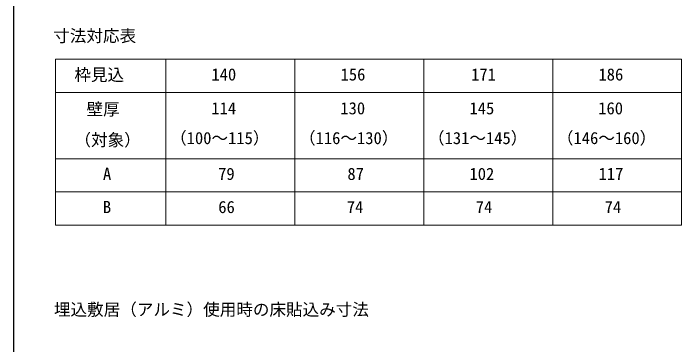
# Model space of a CAD drawing. Units: millimetres, scale not verified. Extents: x -525 to 525, y -783 to 779.
# Drawn here: x -525 to -162.2, y -564.5 to -384.6 of the extents above; entities that cross this region are included whole.
import ezdxf
from ezdxf.enums import TextEntityAlignment as Align

# ---------------------------------------------------------------- set-up
doc = ezdxf.new("R2010")
doc.units = ezdxf.units.MM
doc.header["$LTSCALE"] = 4
doc.layers.add('0-1_TABLE1', color=7, linetype='Continuous', lineweight=18)
doc.layers.add('0-2_USER1', color=3, linetype='Continuous')
doc.layers.add('0-9_YKK_ZWAK', color=7, linetype='Continuous')
doc.styles.add('ＭＳ ゴシック', font='')
doc.styles.get('ＭＳ ゴシック').set_extended_font_data('MS Gothic')

msp = doc.modelspace()

# ---------------------------------------------------------------- linework, layer by layer
at = {"layer": '0-1_TABLE1'}
for p, q in [((-502.213, -409.581), (-162.213, -409.581)), ((-502.213, -409.581), (-502.213, -499.581)), ((-442.213, -409.581), (-442.213, -499.581)), ((-372.213, -409.581), (-372.213, -499.581)), ((-302.213, -409.581), (-302.213, -499.581)), ((-232.213, -409.581), (-232.213, -499.581)), ((-162.213, -409.581), (-162.213, -499.581)), ((-502.213, -427.581), (-162.213, -427.581)), ((-502.213, -463.581), (-162.213, -463.581)), ((-502.213, -481.581), (-162.213, -481.581)), ((-502.213, -499.581), (-162.213, -499.581))]:
    msp.add_line(p, q, dxfattribs=at)
at = {"layer": '0-9_YKK_ZWAK'}
msp.add_line((-525, 746.7), (-525, -783.3), dxfattribs=at)

# ---------------------------------------------------------------- texts
at = {"layer": '0-1_TABLE1', "style": 'ＭＳ ゴシック'}
for s, p in [('枠見込', (-491.875, -423.26)), ('140', (-417.491, -423.081)), ('156', (-347.364, -423.081)), ('171', (-276.494, -423.081)), ('186', (-207.364, -423.081)), ('壁厚', (-485.278, -441.968)), ('114', (-417.517, -441.456)), ('130', (-347.491, -441.456)), ('145', (-277.389, -441.456)), ('160', (-207.491, -441.456)), ('（対象）', (-491.824, -458.655)), ('（100～115）', (-439.915, -457.632)), ('（116～130）', (-369.915, -457.632)), ('（131～145）', (-299.915, -457.632)), ('（146～160）', (-229.915, -457.632)), ('A', (-476.355, -477.081)), ('79', (-413.835, -477.081)), ('87', (-343.656, -477.081)), ('102', (-277.389, -477.081)), ('117', (-207.312, -477.081)), ('B', (-476.406, -495.081)), ('66', (-413.758, -495.081)), ('74', (-343.989, -495.081)), ('74', (-273.989, -495.081)), ('74', (-203.989, -495.081))]:
    msp.add_text(s, height=6.598, dxfattribs=at).set_placement(p, align=Align.BOTTOM_LEFT)
at = {"layer": '0-2_USER1', "style": 'ＭＳ ゴシック'}
for s, p in [('寸法対応表', (-503.338, -402.115)), ('埋込敷居（アルミ）使用時の床貼込み寸法', (-502.98, -550.743))]:
    msp.add_text(s, height=6.598, dxfattribs=at).set_placement(p, align=Align.BOTTOM_LEFT)

doc.saveas('drawing.dxf')
